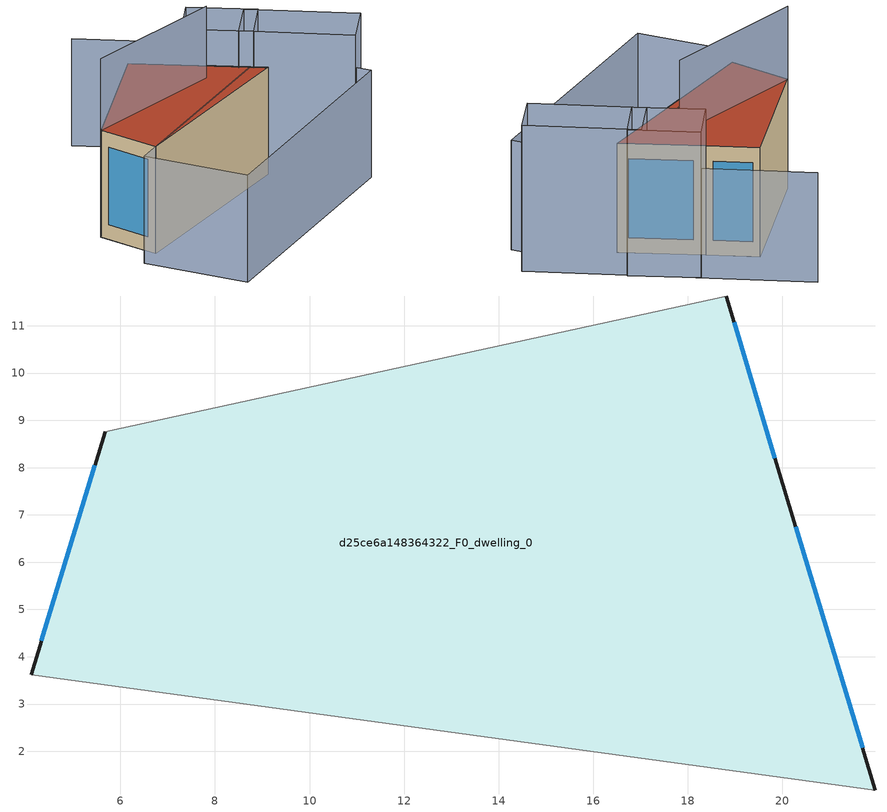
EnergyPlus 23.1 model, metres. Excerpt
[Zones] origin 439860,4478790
d25ce6a148364322_F0_dwelling_0
 floor ground (EU_floor_Construction): 21.97,1.18 20.01,7.65 18.81,11.63 5.68,8.76 4.11,3.62 z0
 wall outside (EU_wall_Construction): 4.11,3.62 5.68,8.76 / 18.81,11.63 20.01,7.65 21.97,1.18 z0:9
 wall adiabatic (EU_wall_Construction): 21.97,1.18 4.11,3.62 / 5.68,8.76 18.81,11.63 z0:9
 window (EU_Window_Construction): 4.33,4.34 5.46,8.05 / 18.98,11.08 19.84,8.2 / 20.28,6.75 21.7,2.08 z1.25:7.75
 roof outside (EU_roof_Construction): 18.81,11.63 20.01,7.65 21.97,1.18 4.11,3.62 5.68,8.76 z9
shading: 27.93,-4.18 23.8,-5.36 / 23.8,-5.36 21.32,3.39 / 21.32,3.39 25.45,4.56 / 25.45,4.56 27.93,-4.18 / 21.64,2.27 20.01,7.65 / 20.01,7.65 24.22,8.92 / 24.22,8.92 25.84,3.55 / 25.84,3.55 21.64,2.27 z0:12; 25.45,4.56 21.75,17.43 / 24.28,-6.47 1.5,-5.05 / 1.5,-5.05 2.05,3.75 / 2.05,3.75 24.83,2.32 / 24.83,2.32 24.28,-6.47 z0:9; 18.39,4.94 5.68,8.76 z0:15
[Building]
EU S2 Campaign: North Axis=0; Terrain=City; Solar Distribution=FullExterior
[Site:Location]
Madrid: Latitude=40.5; Longitude=-3.5; Time Zone=1; Elevation=609
[SizingPeriod:WeatherFileDays]
AnnualSizingPeriod: Begin Month=1; Begin Day of Month=1; End Month=12; End Day of Month=31; Day of Week for Start Day=Monday; Use Weather File Daylight Saving Period=No; Use Weather File Rain and Snow Indicators=No
[MATERIAL]
EU_InternalMass_Material: Roughness=MediumRough; Thickness=0.1; Conductivity=1; Density=1800; Specific Heat=900; Thermal Absorptance=0.9; Solar Absorptance=0.7; Visible Absorptance=0.7
[MATERIAL:NOMASS] Roughness=MediumRough; Thermal Absorptance=0.9; Solar Absorptance=0.7; Visible Absorptance=0.7
Name | Thermal Resistance
EU_wall_NoMass | 1.60022
EU_roof_NoMass | 1.57597
EU_floor_NoMass | 0.470652
[WINDOWMATERIAL:SIMPLEGLAZINGSYSTEM]
EU_Window_SimpleGlazing: UFactor=3.28802; Solar Heat Gain Coefficient=0.85; Visible Transmittance=0.85
[CONSTRUCTION]
EU_wall_Construction: EU_wall_NoMass
EU_roof_Construction: EU_roof_NoMass
EU_floor_Construction: EU_floor_NoMass
EU_InternalMass_Construction: EU_InternalMass_Material
EU_Window_Construction: EU_Window_SimpleGlazing
[ZONE]
d25ce6a148364322_F0_dwelling_0: Type=1; Multiplier=1; Ceiling Height=autocalculate; Volume=1087.96; Floor Area=autocalculate; Part of Total Floor Area=Yes
[INTERNALMASS]
d25ce6a148364322_F0_dwelling_0_EU_InternalMass: Construction=EU_InternalMass_Construction; Zone or ZoneList=d25ce6a148364322_F0_dwelling_0; Surface Area=120.885
[OTHEREQUIPMENT]
EU_Step8_InternalGain_d25ce6a148364322_F0_dwelling_0_f000: Fuel Type=Electricity; Zone or ZoneList or Space or SpaceList=d25ce6a148364322_F0_dwelling_0; Schedule=EU_Step8_GainSchedule_d25ce6a148364322_F0_dwelling_0_f000; Design Level Calculation Method=Watts/Area; Power per Zone Floor Area=1; Fraction Latent=0; Fraction Radiant=0; Fraction Lost=0; Carbon Dioxide Generation Rate=0; EndUse Subcategory=EU_Step8_InternalGains
[ZONEVENTILATION:DESIGNFLOWRATE]
EU_ConstantAir_d25ce6a148364322_F0_dwelling_0: Zone or ZoneList or Space or SpaceList=d25ce6a148364322_F0_dwelling_0; Schedule=EU_AlwaysOn; Design Flow Rate Calculation Method=AirChanges/Hour; Air Changes per Hour=0.480704; Ventilation Type=Natural; Fan Pressure Rise=0; Fan Total Efficiency=1; Constant Term Coefficient=1; Temperature Term Coefficient=0; Velocity Term Coefficient=0; Velocity Squared Term Coefficient=0; Minimum Indoor Temperature=-100; Maximum Indoor Temperature=100; Delta Temperature=-100; Minimum Outdoor Temperature=-100; Maximum Outdoor Temperature=100; Maximum Wind Speed=40
[HVACTEMPLATE:THERMOSTAT]
EU_HeatOnly_d25ce6a148364322_F0_dwelling_0: Constant Heating Setpoint=20; Constant Cooling Setpoint=50
[HVACTEMPLATE:ZONE:IDEALLOADSAIRSYSTEM]
d25ce6a148364322_F0_dwelling_0: Template Thermostat=EU_HeatOnly_d25ce6a148364322_F0_dwelling_0; System Availability Schedule=EU_AlwaysOn; Maximum Heating Supply Air Temperature=50; Minimum Cooling Supply Air Temperature=13; Maximum Heating Supply Air Humidity Ratio=0.0156; Minimum Cooling Supply Air Humidity Ratio=0.0077; Heating Limit=NoLimit; Cooling Limit=NoLimit; Heating Availability Schedule=EU_AlwaysOn; Cooling Availability Schedule=EU_CoolingOff; Dehumidification Control Type=ConstantSensibleHeatRatio; Cooling Sensible Heat Ratio=0.7; Dehumidification Setpoint=60; Humidification Control Type=None; Humidification Setpoint=30; Outdoor Air Method=None; Outdoor Air Flow Rate per Person=0.00944; Outdoor Air Flow Rate per Zone Floor Area=0; Outdoor Air Flow Rate per Zone=0; Demand Controlled Ventilation Type=None; Outdoor Air Economizer Type=NoEconomizer; Heat Recovery Type=None; Sensible Heat Recovery Effectiveness=0.7; Latent Heat Recovery Effectiveness=0.65
[SIZING:ZONE]
d25ce6a148364322_F0_dwelling_0: Zone Cooling Design Supply Air Temperature Input Method=SupplyAirTemperature; Zone Cooling Design Supply Air Temperature=13; Zone Heating Design Supply Air Temperature Input Method=SupplyAirTemperature; Zone Heating Design Supply Air Temperature=50; Zone Cooling Design Supply Air Humidity Ratio=0.008; Zone Heating Design Supply Air Humidity Ratio=0.008; Cooling Design Air Flow Method=DesignDay; Cooling Design Air Flow Rate=0; Cooling Minimum Air Flow per Zone Floor Area=0.000762; Cooling Minimum Air Flow=0; Cooling Minimum Air Flow Fraction=0.2; Heating Design Air Flow Method=DesignDay; Heating Design Air Flow Rate=0; Heating Maximum Air Flow per Zone Floor Area=0.002032; Heating Maximum Air Flow=0.141576; Heating Maximum Air Flow Fraction=0.3; Account for Dedicated Outdoor Air System=No; Dedicated Outdoor Air System Control Strategy=NeutralSupplyAir; Dedicated Outdoor Air Low Setpoint Temperature for Design=autosize; Dedicated Outdoor Air High Setpoint Temperature for Design=autosize; Zone Load Sizing Method=Sensible Load Only No Latent Load; Zone Latent Cooling Design Supply Air Humidity Ratio Input Method=HumidityRatioDifference; Zone Cooling Design Supply Air Humidity Ratio Difference=0.005; Zone Latent Heating Design Supply Air Humidity Ratio Input Method=HumidityRatioDifference; Zone Humidification Design Supply Air Humidity Ratio Difference=0.005
[SCHEDULE:CONSTANT]
Name | Hourly Value
EU_AlwaysOn | 1
EU_CoolingOff | 0
[SCHEDULE:FILE]
EU_Step8_GainSchedule_d25ce6a148364322_F0_dwelling_0_f000: File=../../schedules/d25ce6a148364322/d25ce6a148364322_F0_dwelling_0_f000_gain.csv; Column Number=1; Rows to Skip at Top=0; Number of Hours of Data=8760; Column Separator=Comma; Interpolate to Timestep=No; Minutes per Item=60; Adjust Schedule for Daylight Savings=Yes
